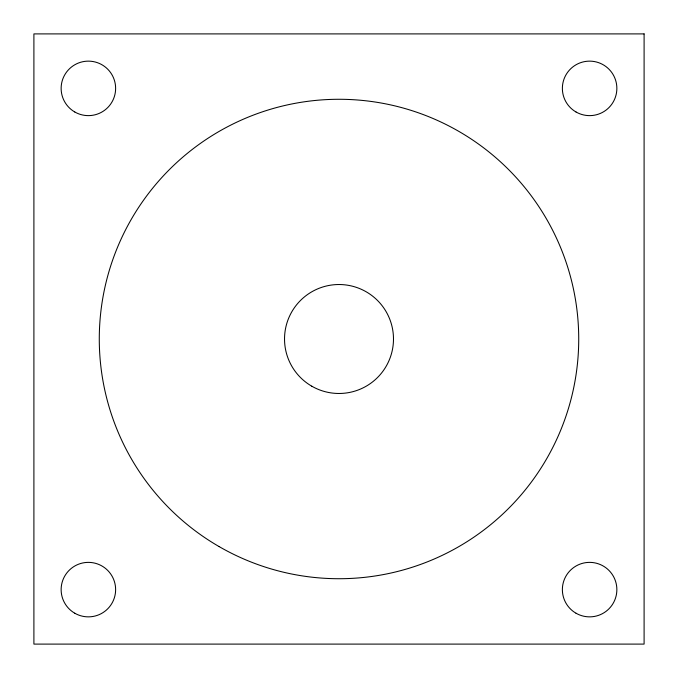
<?xml version="1.0" encoding="UTF-8"?>
<svg xmlns="http://www.w3.org/2000/svg" width="678" height="678" viewBox="0 0 678 678"><rect width="100%" height="100%" fill="white"/><g stroke="black" fill="none" stroke-linecap="round" stroke-linejoin="round"><path stroke-width="1.02" d="M644.1 33.9L33.9 33.9L33.9 644.1L644.1 644.1L644.1 33.9M74.758 613.209A27.239 27.239 0 0 0 115.624 589.614A27.239 27.239 0 0 0 74.758 566.028A27.239 27.239 0 0 0 74.758 613.209M575.995 613.209A27.239 27.239 0 0 0 616.861 589.614A27.239 27.239 0 0 0 575.995 566.028A27.239 27.239 0 0 0 575.995 613.209M74.758 111.972A27.239 27.239 0 0 0 115.624 88.386A27.239 27.239 0 0 0 74.758 64.791A27.239 27.239 0 0 0 74.758 111.972M575.995 111.972A27.239 27.239 0 0 0 616.861 88.386A27.239 27.239 0 0 0 575.995 64.791A27.239 27.239 0 0 0 575.995 111.972M219.138 546.604A239.724 239.724 0 0 0 578.724 339A239.724 239.724 0 0 0 219.138 131.396A239.724 239.724 0 0 0 219.138 546.604M311.761 386.18A54.486 54.486 0 0 0 393.486 339A54.486 54.486 0 0 0 311.761 291.82A54.486 54.486 0 0 0 311.761 386.18"/></g></svg>
